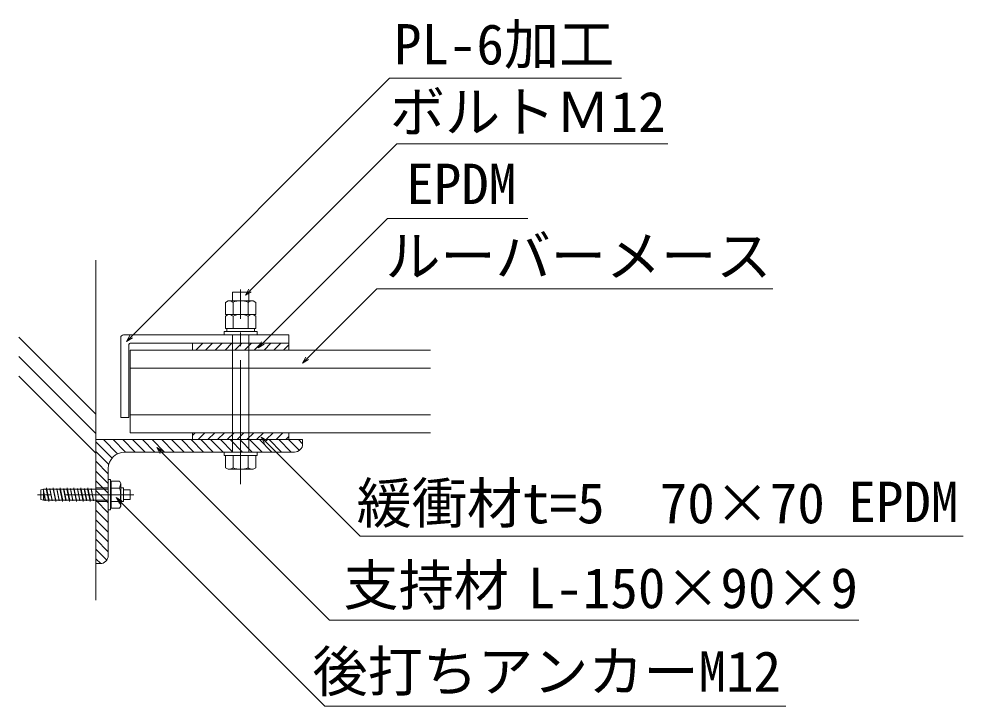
# Model space of a CAD drawing. Units: millimetres, scale not verified. Extents: x -2014 to 1947, y -1404 to 1404.
# Drawn here: x 278 to 963, y -685 to -186 of the extents above; entities that cross this region are included whole.
import ezdxf
from ezdxf.enums import TextEntityAlignment as Align

# ---------------------------------------------------------------- set-up
doc = ezdxf.new("R2010")
doc.units = ezdxf.units.MM
doc.header["$LTSCALE"] = 10
doc.linetypes.add('CHAIN1', pattern=[8, 5, -1, 1, -1])
doc.linetypes.add('CHAIN2', pattern=[12, 9, -1, 1, -1])
for name, color, linetype, lineweight in [('0-0', 2, 'Continuous', 18), ('0-1', 7, 'Continuous', 9), ('0-3', 7, 'Continuous', 9), ('0-9', 7, 'Continuous', 9)]:
    doc.layers.add(name, color=color, linetype=linetype, lineweight=lineweight)
doc.styles.add('ＭＳ ゴシック', font='')
doc.styles.get('ＭＳ ゴシック').set_extended_font_data('MS Gothic')

msp = doc.modelspace()

# ---------------------------------------------------------------- linework, layer by layer
at = {"layer": '0-0'}
for p, q in [((359.21, -426.83), (576.99, -426.83)), ((359.21, -486.83), (359.21, -426.83)), ((359.21, -439.83), (576.99, -439.83)), ((359.21, -473.83), (576.99, -473.83)), ((359.21, -486.83), (576.99, -486.83))]:
    msp.add_line(p, q, dxfattribs=at)
at = {"layer": '0-1'}
for p, q in [((334.21, -608.27), (334.21, -361.57)), ((334.21, -473.28), (278.37, -417.45)), ((334.21, -487.42), (278.37, -431.59)), ((334.21, -501.56), (278.37, -445.73))]:
    msp.add_line(p, q, dxfattribs=at)
at = {"layer": '0-3', "linetype": 'CHAIN2', "lineweight": 18}
msp.add_line((439.21, -524.05), (439.21, -382.89), dxfattribs=at)
at = {"layer": '0-3', "color": 3, "lineweight": 18}
for p, q in [((433.21, -384.83), (445.21, -384.83)), ((433.21, -391.03), (433.21, -384.83)), ((445.21, -391.03), (445.21, -384.83)), ((430.21, -391.03), (428.26, -392.16)), ((428.26, -401.03), (428.26, -392.16)), ((430.21, -391.03), (448.21, -391.03)), ((433.73, -401.03), (433.73, -392.16)), ((444.68, -401.03), (444.68, -392.16)), ((448.21, -391.03), (450.16, -392.16)), ((450.16, -401.03), (450.16, -392.16)), ((430.21, -401.03), (428.26, -402.16)), ((428.26, -401.03), (450.16, -401.03)), ((428.26, -411.03), (428.26, -402.16)), ((430.21, -401.03), (448.21, -401.03)), ((433.73, -411.03), (433.73, -402.16)), ((444.68, -411.03), (444.68, -402.16)), ((448.21, -401.03), (450.16, -402.16)), ((450.16, -411.03), (450.16, -402.16)), ((427.21, -415.83), (427.21, -413.33)), ((427.21, -413.33), (451.21, -413.33)), ((428.26, -411.03), (450.16, -411.03)), ((429.26, -413.33), (429.26, -411.03)), ((433.21, -415.83), (433.21, -500.83)), ((445.21, -415.83), (445.21, -500.83)), ((449.16, -413.33), (449.16, -411.03)), ((451.21, -415.83), (451.21, -413.33)), ((427.21, -500.83), (427.21, -503.33)), ((427.21, -503.33), (451.21, -503.33)), ((428.26, -503.33), (428.26, -512.2)), ((433.73, -503.33), (433.73, -512.2)), ((444.68, -503.33), (444.68, -512.2)), ((450.16, -503.33), (450.16, -512.2)), ((451.21, -500.83), (451.21, -503.33)), ((430.21, -513.33), (428.26, -512.2)), ((430.21, -513.33), (448.21, -513.33)), ((448.21, -513.33), (450.16, -512.2))]:
    msp.add_line(p, q, dxfattribs=at)
at = {"layer": '0-3', "lineweight": 18}
msp.add_line((354.21, -415.83), (474.21, -415.83), dxfattribs=at)
at = {"layer": '0-3'}
for p, q in [((474.21, -426.83), (474.21, -415.83)), ((352.21, -417.83), (352.21, -475.83)), ((358.21, -422.83), (358.21, -475.83)), ((359.21, -421.83), (474.21, -421.83)), ((404.21, -422.27), (404.64, -421.83)), ((404.21, -426.83), (404.21, -421.83)), ((406.71, -426.83), (411.71, -421.83)), ((413.78, -426.83), (418.78, -421.83)), ((420.85, -426.83), (425.85, -421.83)), ((427.93, -426.83), (432.93, -421.83)), ((435, -426.83), (440, -421.83)), ((442.07, -426.83), (447.07, -421.83)), ((449.14, -426.83), (454.14, -421.83)), ((456.21, -426.83), (461.21, -421.83)), ((463.28, -426.83), (468.28, -421.83)), ((470.35, -426.83), (474.21, -422.98)), ((352.21, -475.83), (358.21, -475.83)), ((334.21, -491.83), (484.21, -491.83)), ((339.69, -491.83), (349.92, -502.06)), ((346.76, -491.83), (355.76, -500.83)), ((353.83, -491.83), (362.83, -500.83)), ((360.9, -491.83), (369.9, -500.83)), ((367.97, -491.83), (376.97, -500.83)), ((375.04, -491.83), (384.04, -500.83)), ((382.11, -491.83), (391.11, -500.83)), ((389.19, -491.83), (398.19, -500.83)), ((396.26, -491.83), (405.26, -500.83)), ((399.21, -486.83), (399.21, -486.83)), ((403.33, -491.83), (412.33, -500.83)), ((404.21, -488.9), (406.28, -486.83)), ((404.21, -491.83), (404.21, -486.83)), ((408.35, -491.83), (413.35, -486.83)), ((410.4, -491.83), (419.4, -500.83)), ((415.42, -491.83), (420.42, -486.83)), ((417.47, -491.83), (426.47, -500.83)), ((422.49, -491.83), (427.49, -486.83)), ((424.54, -491.83), (433.54, -500.83)), ((429.57, -491.83), (434.57, -486.83)), ((431.61, -491.83), (440.61, -500.83)), ((436.64, -491.83), (441.64, -486.83)), ((438.68, -491.83), (447.68, -500.83)), ((443.71, -491.83), (448.71, -486.83)), ((445.75, -491.83), (454.75, -500.83)), ((450.78, -491.83), (455.78, -486.83)), ((452.83, -491.83), (461.83, -500.83)), ((457.85, -491.83), (462.85, -486.83)), ((459.9, -491.83), (468.9, -500.83)), ((464.92, -491.83), (469.92, -486.83)), ((466.97, -491.83), (475.97, -500.83)), ((471.99, -491.83), (474.21, -489.62)), ((474.04, -491.83), (481.82, -499.62)), ((474.21, -491.83), (474.21, -486.83)), ((481.11, -491.83), (484.21, -494.93)), ((484.21, -494.83), (484.21, -491.83)), ((334.21, -493.42), (345.96, -505.18)), ((334.21, -500.49), (343.58, -509.86)), ((478.21, -500.83), (355.21, -500.83)), ((334.21, -507.56), (343.21, -516.56)), ((343.21, -575.83), (343.21, -512.83)), ((334.21, -514.63), (343.21, -523.63)), ((298.33, -526.83), (298.15, -527.83)), ((300.09, -536.83), (298.33, -526.83)), ((298.33, -526.83), (300.27, -535.83)), ((300.91, -527.33), (300.83, -527.83)), ((300.91, -527.33), (302.5, -536.33)), ((300.91, -527.33), (302.59, -535.83)), ((303.33, -526.83), (303.15, -527.83)), ((305.09, -536.83), (303.33, -526.83)), ((303.33, -526.83), (305.27, -535.83)), ((305.91, -527.33), (305.83, -527.83)), ((305.91, -527.33), (307.5, -536.33)), ((305.91, -527.33), (307.59, -535.83)), ((308.33, -526.83), (308.15, -527.83)), ((310.09, -536.83), (308.33, -526.83)), ((308.33, -526.83), (310.27, -535.83)), ((310.91, -527.33), (310.83, -527.83)), ((310.91, -527.33), (312.5, -536.33)), ((310.91, -527.33), (312.59, -535.83)), ((313.33, -526.83), (313.15, -527.83)), ((315.09, -536.83), (313.33, -526.83)), ((313.33, -526.83), (315.27, -535.83)), ((315.91, -527.33), (315.83, -527.83)), ((315.91, -527.33), (317.5, -536.33)), ((315.91, -527.33), (317.59, -535.83)), ((318.33, -526.83), (318.15, -527.83)), ((320.09, -536.83), (318.33, -526.83)), ((318.33, -526.83), (320.27, -535.83)), ((320.91, -527.33), (320.83, -527.83)), ((320.91, -527.33), (322.5, -536.33)), ((320.91, -527.33), (322.59, -535.83)), ((323.33, -526.83), (323.15, -527.83)), ((325.09, -536.83), (323.33, -526.83)), ((323.33, -526.83), (325.27, -535.83)), ((325.91, -527.33), (325.83, -527.83)), ((325.91, -527.33), (327.5, -536.33)), ((325.91, -527.33), (327.59, -535.83)), ((328.33, -526.83), (328.15, -527.83)), ((330.09, -536.83), (328.33, -526.83)), ((328.33, -526.83), (330.27, -535.83)), ((330.91, -527.33), (330.83, -527.83)), ((332.5, -536.33), (330.91, -527.33)), ((330.91, -527.33), (332.59, -535.83)), ((334.21, -521.7), (343.21, -530.7)), ((334.21, -526.83), (334.21, -536.83)), ((334.21, -526.83), (343.21, -526.83)), ((344.81, -520.83), (343.21, -520.83)), ((343.21, -520.83), (343.21, -542.83)), ((345.21, -525.33), (344.81, -520.83)), ((344.81, -542.83), (344.81, -520.83)), ((345.21, -522.01), (345.21, -541.64)), ((351.38, -526.92), (345.21, -526.92)), ((351.38, -526.92), (352.21, -523.58)), ((352.21, -523.58), (352.21, -540.08)), ((354.21, -526.83), (352.21, -526.83)), ((354.21, -526.83), (354.21, -536.83)), ((296.21, -527.83), (294.21, -528.33)), ((294.21, -528.33), (294.21, -535.33)), ((296.21, -527.83), (343.21, -527.83)), ((296.21, -527.83), (296.21, -535.83)), ((296.21, -528.82), (297.59, -535.83)), ((296.21, -528.99), (297.5, -536.33)), ((296.21, -529.77), (297.5, -536.33)), ((298.15, -527.83), (300.09, -536.83)), ((302.5, -536.33), (300.83, -527.83)), ((303.15, -527.83), (305.09, -536.83)), ((307.5, -536.33), (305.83, -527.83)), ((308.15, -527.83), (310.09, -536.83)), ((312.5, -536.33), (310.83, -527.83)), ((313.15, -527.83), (315.09, -536.83)), ((317.5, -536.33), (315.83, -527.83)), ((318.15, -527.83), (320.09, -536.83)), ((322.5, -536.33), (320.83, -527.83)), ((323.15, -527.83), (325.09, -536.83)), ((327.5, -536.33), (325.83, -527.83)), ((328.15, -527.83), (330.09, -536.83)), ((332.5, -536.33), (330.83, -527.83)), ((334.21, -528.77), (343.21, -537.77)), ((359.21, -528.33), (354.21, -528.33)), ((359.21, -528.33), (359.21, -535.33)), ((296.21, -535.83), (294.21, -535.33)), ((296.21, -535.83), (343.21, -535.83)), ((297.5, -536.33), (297.59, -535.83)), ((300.09, -536.83), (300.27, -535.83)), ((302.5, -536.33), (302.59, -535.83)), ((305.09, -536.83), (305.27, -535.83)), ((307.5, -536.33), (307.59, -535.83)), ((310.09, -536.83), (310.27, -535.83)), ((312.5, -536.33), (312.59, -535.83)), ((315.09, -536.83), (315.27, -535.83)), ((317.5, -536.33), (317.59, -535.83)), ((320.09, -536.83), (320.27, -535.83)), ((322.5, -536.33), (322.59, -535.83)), ((325.09, -536.83), (325.27, -535.83)), ((327.5, -536.33), (327.59, -535.83)), ((330.09, -536.83), (330.27, -535.83)), ((332.5, -536.33), (332.59, -535.83)), ((334.21, -535.84), (343.21, -544.84)), ((334.21, -536.83), (343.21, -536.83)), ((345.21, -538.33), (344.81, -542.83)), ((351.38, -536.74), (345.21, -536.74)), ((352.21, -540.08), (351.3, -541.64)), ((351.38, -536.73), (352.21, -540.08)), ((354.21, -536.83), (352.21, -536.83)), ((359.21, -535.33), (354.21, -535.33)), ((334.21, -542.92), (343.21, -551.92)), ((344.81, -542.83), (343.21, -542.83)), ((351.3, -541.64), (345.21, -541.64)), ((334.21, -549.99), (343.21, -558.99)), ((334.21, -557.06), (343.21, -566.06)), ((334.21, -564.13), (343.21, -573.13)), ((334.21, -571.2), (342.18, -579.18)), ((334.21, -578.27), (337.74, -581.81)), ((337.21, -581.83), (334.21, -581.83))]:
    msp.add_line(p, q, dxfattribs=at)
at = {"layer": '0-3', "linetype": 'CHAIN1'}
msp.add_line((361.77, -531.83), (285.81, -531.83), dxfattribs=at)
at = {"layer": '0-3'}
msp.add_lwpolyline([(352.21, -523.58), (351.3, -522.01), (345.21, -522.01)], dxfattribs=at)
at = {"layer": '0-3', "color": 3, "lineweight": 18}
for centre, radius, start, end in [((430.21, -397.09), 6.06, 54.43425, 90.00293), ((439.21, -404.9), 13.87, 66.75, 113.24905), ((448.21, -397.09), 6.06, 89.99707, 125.56575), ((430.21, -407.09), 6.06, 54.43425, 90.00293), ((439.21, -414.9), 13.87, 66.75, 113.24905), ((448.21, -407.09), 6.06, 89.99707, 125.56575), ((430.21, -507.27), 6.06, 269.99707, 305.56575), ((439.21, -499.46), 13.87, 246.75095, 293.25), ((448.21, -507.27), 6.06, 234.43425, 270.00293)]:
    msp.add_arc(centre, radius, start, end, dxfattribs=at)
at = {"layer": '0-3'}
for centre, radius, start, end in [((354.21, -417.83), 2, 90, 180), ((359.21, -422.83), 1, 90, 180), ((478.21, -494.83), 6, 270, 0), ((355.21, -512.83), 12, 90, 180), ((337.21, -531.83), 15, 340.90288, 19.09647), ((337.21, -575.83), 6, 270, 0)]:
    msp.add_arc(centre, radius, start, end, dxfattribs=at)
at = {"layer": '0-9', "lineweight": 18}
for p, q in [((356.36, -420.47), (547.25, -229.58)), ((547.25, -229.58), (715.46, -229.58)), ((451.91, -425.11), (545.64, -331.37)), ((484.12, -436.24), (537.93, -382.43)), ((454.08, -490.11), (525.87, -561.91)), ((378.42, -497.57), (503.69, -622.84)), ((348.83, -533.84), (500.22, -685.23))]:
    msp.add_line(p, q, dxfattribs=at)
at = {"layer": '0-9'}
for p, q in [((442.64, -386.98), (552.53, -277.1)), ((749.06, -277.1), (552.53, -277.1)), ((647.59, -331.37), (545.64, -331.37)), ((442.64, -386.98), (445.14, -382.65)), ((537.93, -382.43), (825.17, -382.43)), ((442.64, -386.98), (446.97, -384.48)), ((356.36, -420.47), (358.86, -416.14)), ((356.36, -420.47), (360.69, -417.97)), ((451.91, -425.11), (454.41, -420.78)), ((451.91, -425.11), (456.24, -422.61)), ((484.12, -436.24), (486.62, -431.91)), ((484.12, -436.24), (488.45, -433.74)), ((454.08, -490.11), (458.41, -492.61)), ((454.08, -490.11), (456.58, -494.45)), ((378.42, -497.57), (382.75, -500.07)), ((378.42, -497.57), (380.92, -501.9)), ((348.83, -533.84), (353.16, -536.34)), ((348.83, -533.84), (351.33, -538.17)), ((963.29, -561.91), (525.87, -561.91)), ((887.64, -622.84), (503.69, -622.84)), ((834.61, -685.23), (500.22, -685.23))]:
    msp.add_line(p, q, dxfattribs=at)

# ---------------------------------------------------------------- texts
at = {"layer": '0-9', "style": 'ＭＳ ゴシック'}
for s, p in [('PL-6加工', (550.41, -228.31)), ('ボルトＭ12', (547.48, -277.37)), ('EPDM', (559.36, -329.65)), ('ルーバーメース', (544.17, -382.01)), ('緩衝材t=5\u300070×70', (523.37, -561.36)), ('EPDM', (880.09, -560.45)), ('支持材', (513.82, -620.92)), ('L-150×90×9', (647.57, -622.97)), ('後打ちアンカーM12', (491.35, -683.48))]:
    msp.add_text(s, height=29.33, dxfattribs=at).set_placement(p, align=Align.BOTTOM_LEFT)

doc.saveas('drawing.dxf')
